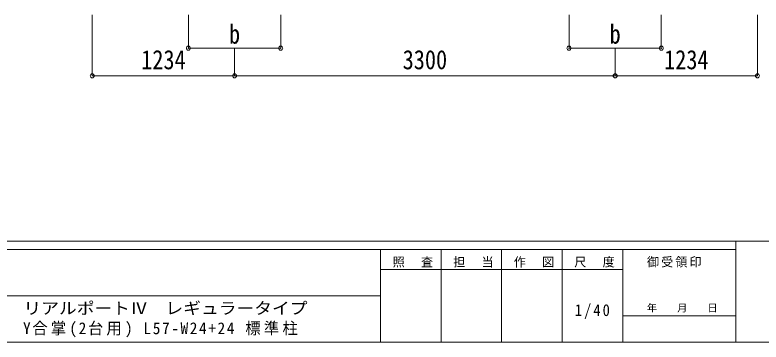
# Model space of a CAD drawing. Units: millimetres at full size. Extents: x -9783 to 33612, y -6828 to 11398.
# Drawn here: x 35 to 6505, y -6828 to -3987 of the extents above; entities that cross this region are included whole.
import ezdxf
from ezdxf.enums import TextEntityAlignment as Align

# ---------------------------------------------------------------- set-up
doc = ezdxf.new("R2010")
doc.units = ezdxf.units.MM
doc.header["$LTSCALE"] = 35
doc.header["$PDMODE"] = 32
doc.header["$PDSIZE"] = 35
for name, color, linetype, lineweight in [('0-8_PARTS2', 6, 'Continuous', 9), ('0-A_寸法', 6, 'Continuous', 9), ('F-0_240', 7, 'Continuous', 9)]:
    doc.layers.add(name, color=color, linetype=linetype, lineweight=lineweight)
doc.styles.add('ＭＳ ゴシック', font='')
doc.styles.get('ＭＳ ゴシック').set_extended_font_data('MS Gothic')

msp = doc.modelspace()

# ---------------------------------------------------------------- linework, layer by layer
at = {"layer": '0-8_PARTS2'}
for p, q in [((705.84, -4516.38), (705.84, -3987.43)), ((1539.84, -4276.4), (1539.84, -3987.43)), ((2339.84, -4276.4), (2339.84, -3987.43)), ((4839.84, -4276.4), (4839.84, -3987.43)), ((5639.84, -4276.4), (5639.84, -3987.43)), ((6473.84, -4516.38), (6473.84, -3987.43)), ((1539.84, -4276.4), (2339.84, -4276.4)), ((1939.84, -4516.38), (1939.84, -4276.4)), ((4839.84, -4276.4), (5639.84, -4276.4)), ((5239.84, -4516.38), (5239.84, -4276.4))]:
    msp.add_line(p, q, dxfattribs=at)
for p in [(1539.84, -4276.4), (2339.84, -4276.4), (4839.84, -4276.4), (5639.84, -4276.4), (705.84, -4516.38), (1939.84, -4516.38), (5239.84, -4516.38), (6473.84, -4516.38)]:
    msp.add_point(p, dxfattribs=at)
at = {"layer": '0-A_寸法'}
for p, q in [((705.84, -4516.38), (1939.84, -4516.38)), ((1939.84, -4516.38), (5239.84, -4516.38)), ((5239.84, -4516.38), (6473.84, -4516.38))]:
    msp.add_line(p, q, dxfattribs=at)
at = {"layer": 'F-0_240', "color": 5}
for p, q in [((-9783.03, -5953.1), (9396.97, -5953.1)), ((6285.75, -5953.1), (6285.75, -6828.1)), ((-9783.03, -6023.1), (6285.75, -6023.1)), ((3205.75, -6023.1), (3205.75, -6828.1)), ((3730.75, -6023.1), (3730.75, -6828.1)), ((4255.75, -6023.1), (4255.75, -6828.1)), ((4780.75, -6023.1), (4780.75, -6828.1)), ((5305.75, -6023.1), (5305.75, -6828.1)), ((3205.75, -6198.1), (5305.75, -6198.1)), ((-3969.25, -6425.6), (3205.75, -6425.6)), ((5305.75, -6600.6), (6285.75, -6600.6)), ((-9783.03, -6828.1), (9396.97, -6828.1))]:
    msp.add_line(p, q, dxfattribs=at)

# ---------------------------------------------------------------- texts
at = {"layer": '0-8_PARTS2', "color": 7, "style": 'ＭＳ ゴシック', "width": 0.85}
for s, p in [('b', (1891.72, -4286.9)), ('b', (5191.72, -4286.9)), ('1234', (1130.34, -4509.38)), ('3300', (3397.34, -4509.38)), ('1234', (5664.34, -4509.38))]:
    msp.add_text(s, height=166.8, dxfattribs=at).set_placement(p, align=Align.BOTTOM_LEFT)
at = {"layer": 'F-0_240', "style": 'ＭＳ ゴシック', "width": 1.1}
msp.add_text('リアルポートⅣ\u3000レギュラータイプ', height=102.6, dxfattribs=at).set_placement((109.35, -6616.22), align=Align.BOTTOM_LEFT)
at = {"layer": 'F-0_240', "style": 'ＭＳ ゴシック'}
msp.add_text('年\u3000\u3000月\u3000\u3000日', height=64.15, dxfattribs=at).set_placement((5515.76, -6583.1), align=Align.BOTTOM_LEFT)
at = {"layer": 'F-0_240', "attachment_point": 7, "style": 'ＭＳ ゴシック'}
for s, insert, char_height in [('\\T1.17;照\u3000査', (3310.76, -6180.6), 76.98), ('\\T1.17;担\u3000当', (3835.76, -6180.6), 76.98), ('\\T1.17;作\u3000図', (4360.75, -6180.6), 76.98), ('\\T1.17;尺\u3000度', (4885.76, -6180.6), 76.98), ('\\T1.17;御受領印', (5515.75, -6180.6), 76.98), ('\\T1.28;\\W0.9;1/40', (4890.13, -6626.85), 102.6), ('\\T1.21;\\W0.95;Y合掌(2台用)\\~L57-W24+24\\~標準柱', (105.77, -6786.55), 102.6)]:
    msp.add_mtext(s, dxfattribs=dict(at, insert=insert, char_height=char_height))

doc.saveas('drawing.dxf')
